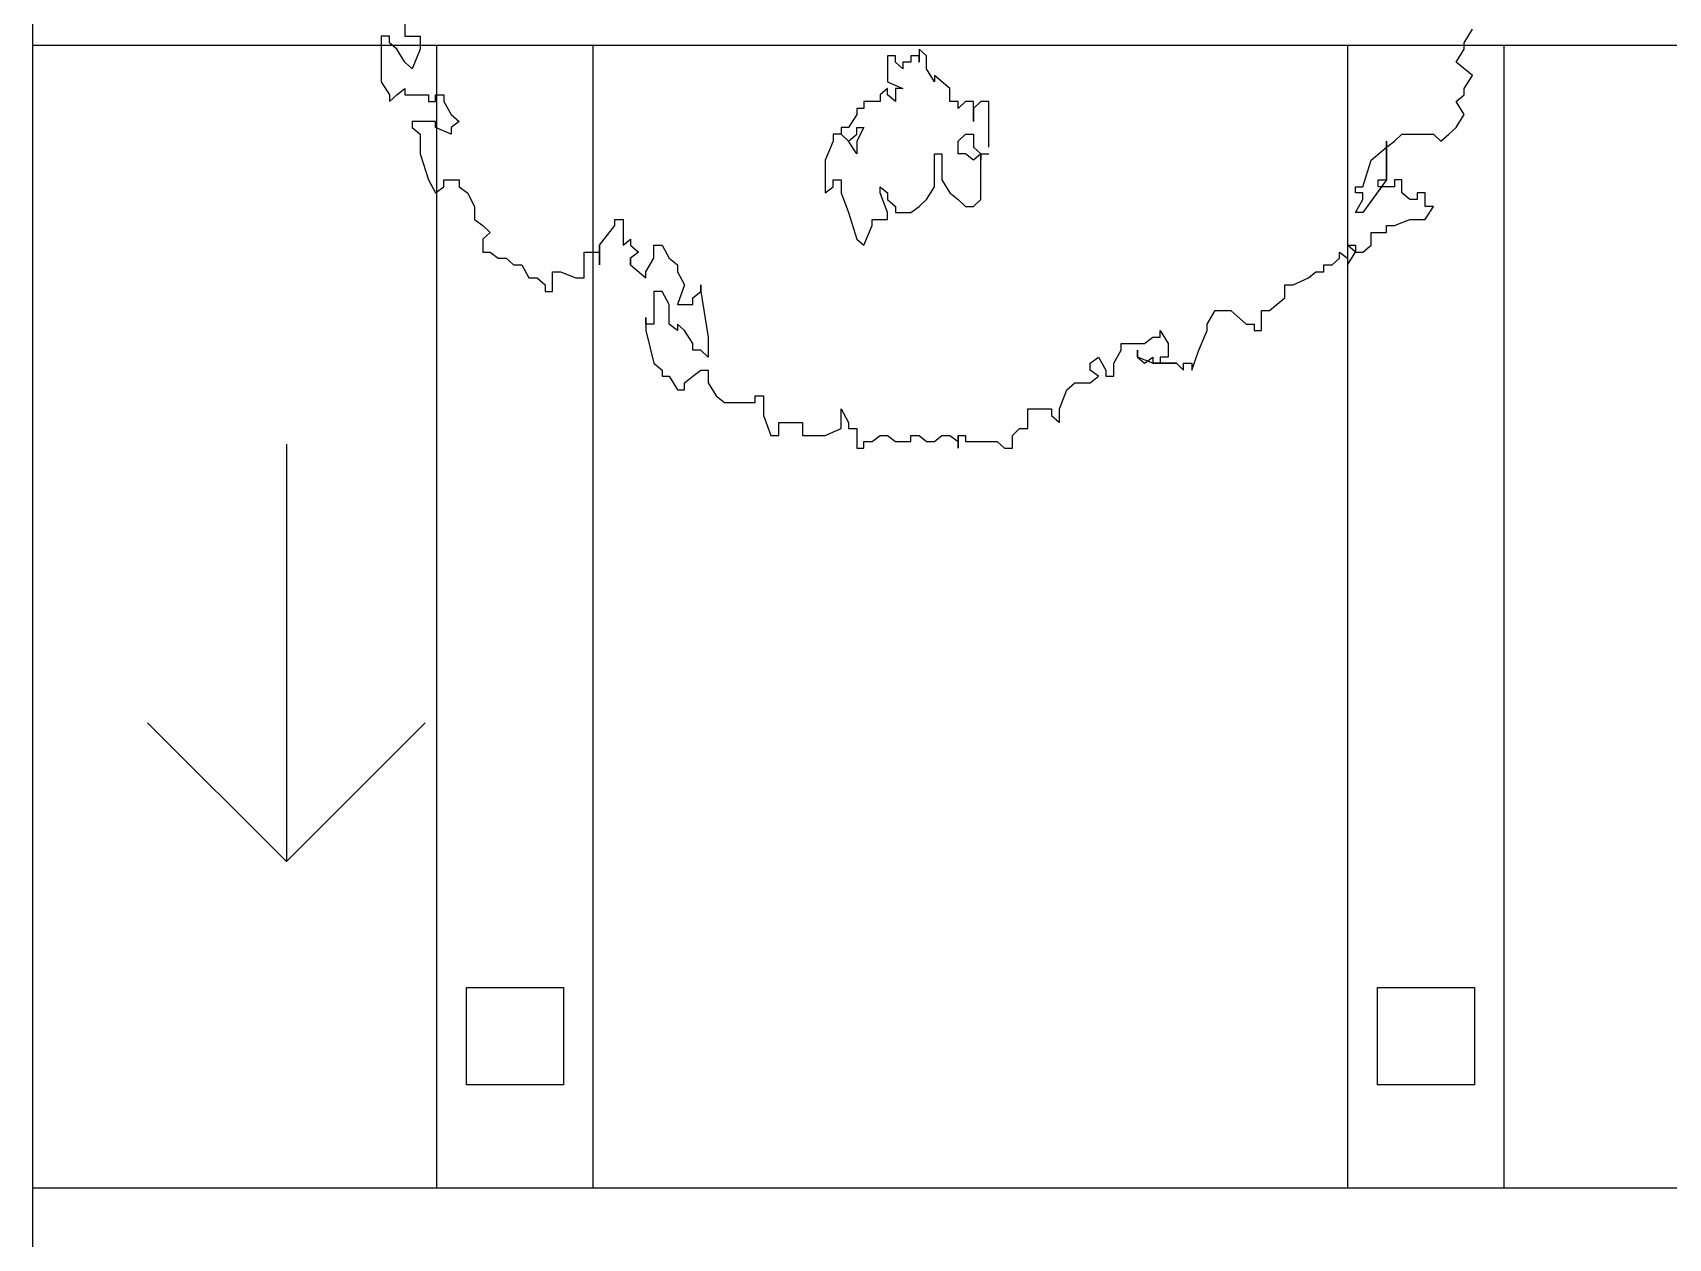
# Model space of a CAD drawing. Extents: x -30 to 1202, y 231 to 898.
# Drawn here: x 78.61 to 86.94, y 371.14 to 377.28 of the extents above; entities that cross this region are included whole.
import ezdxf

# ---------------------------------------------------------------- set-up
doc = ezdxf.new("R2010")
doc.units = 0
doc.header["$LTSCALE"] = 0.04
doc.layers.get('0').update_dxf_attribs({"linetype": 'CONTINUOUS'})
for name, color, linetype in [('0.1', 1, 'CONTINUOUS'), ('0.2', 2, 'CONTINUOUS'), ('CONTORXXNP----00', 255, 'CONTINUOUS'), ('PISO', 1, 'CONTINUOUS'), ('PISOS', 1, 'CONTINUOUS')]:
    doc.layers.add(name, color=color, linetype=linetype)
doc.styles.get("Standard").update_dxf_attribs({"font": 'romans.shx'})

# ---------------------------------------------------------------- blocks, each defined once
blk = doc.blocks.new('ARB3')
at = {"color": 0}
for p, q in [((0.175, 0.4452), (0.1634, 0.4521)), ((0.1802, 0.4452), (0.175, 0.4452)), ((0.1912, 0.4383), (0.1802, 0.4452)), ((0.2028, 0.4521), (0.1912, 0.4383)), ((0.2138, 0.4452), (0.2028, 0.4521)), ((0.219, 0.4452), (0.2138, 0.4452)), ((0.2248, 0.4383), (0.219, 0.4452)), ((0.2358, 0.4452), (0.2248, 0.4383)), ((0.2467, 0.4383), (0.2358, 0.4452)), ((0.2525, 0.4321), (0.2467, 0.4383)), ((0.2584, 0.4252), (0.2525, 0.4321)), ((0.2525, 0.419), (0.2584, 0.4252)), ((0.2525, 0.3921), (0.2525, 0.419)), ((0.3249, 0.4121), (0.3139, 0.419)), ((0.3139, 0.419), (0.3139, 0.4121)), ((0.3139, 0.4121), (0.3023, 0.4121)), ((0.3023, 0.4121), (0.3023, 0.4052)), ((0.3023, 0.4052), (0.3081, 0.4052)), ((0.3081, 0.4052), (0.3081, 0.399)), ((0.3249, 0.399), (0.3249, 0.4121)), ((0.2584, 0.386), (0.2525, 0.3921)), ((0.3023, 0.3921), (0.2913, 0.3921)), ((0.2913, 0.3921), (0.2913, 0.386)), ((0.3081, 0.399), (0.3023, 0.3921)), ((0.3301, 0.386), (0.3249, 0.399)), ((0.2635, 0.3791), (0.2584, 0.386)), ((0.2913, 0.3791), (0.2584, 0.3791)), ((0.2584, 0.3791), (0.2913, 0.3791)), ((0.2745, 0.366), (0.2635, 0.3791)), ((0.2913, 0.386), (0.2971, 0.386)), ((0.2913, 0.3721), (0.2913, 0.3791)), ((0.2913, 0.3791), (0.3191, 0.3591)), ((0.2971, 0.386), (0.2971, 0.3721)), ((0.3301, 0.3791), (0.3301, 0.386)), ((0.3359, 0.3791), (0.3301, 0.3791)), ((0.3359, 0.366), (0.3359, 0.3791)), ((0.2971, 0.3591), (0.2745, 0.366)), ((0.2971, 0.3721), (0.2913, 0.3721)), ((0.3468, 0.366), (0.3359, 0.366)), ((0.3527, 0.3591), (0.3468, 0.366)), ((0.2971, 0.3529), (0.2971, 0.3591)), ((0.3023, 0.3529), (0.2971, 0.3529)), ((0.3081, 0.3591), (0.3023, 0.3591)), ((0.3023, 0.3591), (0.3023, 0.3529)), ((0.3191, 0.3529), (0.3081, 0.3591)), ((0.3191, 0.3591), (0.3191, 0.3529)), ((0.3527, 0.3529), (0.3468, 0.346)), ((0.3468, 0.346), (0.3468, 0.3529)), ((0.3468, 0.3529), (0.3527, 0.3529)), ((0.3527, 0.3529), (0.3527, 0.3591)), ((0.3636, 0.346), (0.3527, 0.3529)), ((0.3527, 0.3391), (0.3578, 0.346)), ((0.3578, 0.3391), (0.3527, 0.3391)), ((0.3578, 0.346), (0.3636, 0.346)), ((0.3636, 0.3329), (0.3578, 0.3391)), ((0.3636, 0.326), (0.3636, 0.3329)), ((0.3695, 0.326), (0.3636, 0.326)), ((0.3695, 0.3191), (0.3695, 0.326)), ((0.3746, 0.3129), (0.3695, 0.3191)), ((0.3804, 0.2998), (0.3746, 0.3129)), ((0.3804, 0.2929), (0.3804, 0.2998)), ((0.3914, 0.2929), (0.3804, 0.2929)), ((0.4024, 0.2799), (0.3914, 0.2929)), ((0.4024, 0.2729), (0.4024, 0.2799)), ((0.4192, 0.2729), (0.4024, 0.2729)), ((0.414, 0.2599), (0.414, 0.2668)), ((0.414, 0.2668), (0.4192, 0.2668)), ((0.4192, 0.2668), (0.4192, 0.2729)), ((0.4024, 0.2468), (0.414, 0.2599)), ((0.4024, 0.2337), (0.4024, 0.2468)), ((0.414, 0.2268), (0.4024, 0.2337)), ((0.4192, 0.2268), (0.414, 0.2268)), ((0.436, 0.2199), (0.4192, 0.2268)), ((0.4528, 0.2137), (0.436, 0.2199)), ((0.447, 0.2068), (0.447, 0.2137)), ((0.447, 0.2137), (0.4528, 0.2137)), ((0.447, 0.2007), (0.4528, 0.2068)), ((0.4528, 0.2068), (0.447, 0.2068)), ((0.447, 0.1807), (0.447, 0.2007)), ((0.4192, 0.1868), (0.4302, 0.1937)), ((0.425, 0.1868), (0.4192, 0.1868)), ((0.425, 0.1807), (0.425, 0.1868)), ((0.4302, 0.1737), (0.425, 0.1807)), ((0.4302, 0.1937), (0.4418, 0.1937)), ((0.4418, 0.1937), (0.4418, 0.1868)), ((0.4418, 0.1868), (0.447, 0.1868)), ((0.447, 0.1807), (0.4418, 0.1676)), ((0.447, 0.1737), (0.4418, 0.1807)), ((0.4418, 0.1807), (0.447, 0.1807)), ((0.447, 0.1868), (0.447, 0.1807)), ((0.4302, 0.1537), (0.4302, 0.1737)), ((0.4418, 0.1676), (0.436, 0.1676)), ((0.436, 0.1676), (0.4418, 0.1676)), ((0.4418, 0.1676), (0.447, 0.1737)), ((0.436, 0.1537), (0.4302, 0.1537)), ((0.447, 0.1476), (0.436, 0.1537)), ((0.4418, 0.1345), (0.4528, 0.1407)), ((0.4579, 0.1476), (0.447, 0.1476)), ((0.4528, 0.1407), (0.4579, 0.1407)), ((0.4579, 0.1407), (0.4579, 0.1476)), ((0.447, 0.1276), (0.4418, 0.1345)), ((0.4528, 0.1276), (0.447, 0.1276)), ((0.4579, 0.1345), (0.4528, 0.1276)), ((0.4638, 0.1276), (0.4579, 0.1345)), ((0.4638, 0.1145), (0.4638, 0.1276)), ((0.4696, 0.1076), (0.4638, 0.1145)), ((0.4857, 0.1015), (0.4696, 0.1076)), ((0.4973, 0.1015), (0.4857, 0.1015)), ((0.4915, 0.0945), (0.4973, 0.1015)), ((0.4857, 0.0745), (0.4857, 0.0945)), ((0.4857, 0.0945), (0.4915, 0.0945)), ((0.5025, 0.0745), (0.4857, 0.0745)), ((0.5025, 0.0676), (0.5025, 0.0745)), ((0.5083, 0.0615), (0.5025, 0.0676)), ((0.5193, 0.0615), (0.5083, 0.0615)), ((0.5193, 0.0546), (0.5193, 0.0615)), ((0.5135, 0.0484), (0.5193, 0.0546)), ((0.5135, 0.0215), (0.5135, 0.0484)), ((0.2635, 0.0415), (0.2248, 0.0415)), ((0.2248, 0.0415), (0.2248, 0.0346)), ((0.2248, 0.0346), (0.2306, 0.0284)), ((0.2416, 0.0284), (0.2248, 0.0284)), ((0.2248, 0.0284), (0.2248, 0.0215)), ((0.2306, 0.0284), (0.2416, 0.0284)), ((0.2525, 0.0215), (0.2525, 0.0284)), ((0.2525, 0.0284), (0.2635, 0.0284)), ((0.2635, 0.0284), (0.2693, 0.0346)), ((0.2693, 0.0346), (0.2693, 0.0415)), ((0.3081, 0.0346), (0.2693, 0.0346)), ((0.2693, 0.0346), (0.2745, 0.0284)), ((0.2693, 0.0346), (0.2745, 0.0346)), ((0.2745, 0.0346), (0.2693, 0.0346)), ((0.2745, 0.0284), (0.2693, 0.0215)), ((0.3139, 0.0284), (0.3081, 0.0346)), ((0.3139, 0.0215), (0.3139, 0.0284)), ((0.2248, 0.0215), (0.2306, 0.0153)), ((0.2306, 0.0153), (0.2248, 0.0153)), ((0.2248, 0.0153), (0.2248, 0.0084)), ((0.2584, 0.0153), (0.2525, 0.0215)), ((0.2693, 0.0153), (0.2584, 0.0153)), ((0.2693, 0.0215), (0.2693, 0.0153)), ((0.3023, 0.0084), (0.3081, 0.0153)), ((0.3081, 0.0153), (0.3139, 0.0215)), ((0.5083, 0.0153), (0.5083, 0.0215)), ((0.5083, 0.0215), (0.5135, 0.0215)), ((0.5083, 0.0084), (0.5135, 0.0153)), ((0.5193, 0.0153), (0.5083, 0.0153)), ((0.5135, 0.0153), (0.5193, 0.0153)), ((0.2138, 0.0084), (0.2028, -0.0047)), ((0.2248, 0.0084), (0.2138, 0.0084)), ((0.2693, -0.0047), (0.2693, 0.0015)), ((0.2693, 0.0015), (0.2913, 0.0015)), ((0.2913, 0.0015), (0.3023, 0.0084)), ((0.5083, 0.0015), (0.5083, 0.0084)), ((0.5135, -0.0047), (0.5083, 0.0015)), ((0.186, -0.0116), (0.1802, -0.0177)), ((0.197, -0.0116), (0.186, -0.0116)), ((0.208, -0.0047), (0.197, -0.0116)), ((0.2028, -0.0047), (0.208, -0.0047)), ((0.2971, -0.0047), (0.2693, -0.0047)), ((0.3081, -0.0116), (0.2971, -0.0047)), ((0.3139, -0.0177), (0.3081, -0.0116)), ((0.5083, -0.0177), (0.5135, -0.0116)), ((0.5135, -0.0116), (0.5135, -0.0047)), ((0.1802, -0.0177), (0.1912, -0.0177)), ((0.1912, -0.0177), (0.186, -0.0177)), ((0.186, -0.0177), (0.186, -0.0247)), ((0.186, -0.0247), (0.1912, -0.0247)), ((0.1912, -0.0247), (0.1912, -0.0316)), ((0.3191, -0.0247), (0.3139, -0.0177)), ((0.3191, -0.0377), (0.3191, -0.0247)), ((0.5083, -0.0247), (0.5083, -0.0177)), ((0.5135, -0.0247), (0.5083, -0.0247)), ((0.5135, -0.0377), (0.5135, -0.0247)), ((0.1912, -0.0377), (0.186, -0.0377)), ((0.186, -0.0377), (0.186, -0.0446)), ((0.1912, -0.0316), (0.197, -0.0316)), ((0.197, -0.0316), (0.1912, -0.0377)), ((0.208, -0.0446), (0.2138, -0.0316)), ((0.2138, -0.0316), (0.2138, -0.0377)), ((0.2138, -0.0377), (0.2248, -0.0377)), ((0.2248, -0.0377), (0.219, -0.0446)), ((0.3081, -0.0446), (0.3139, -0.0377)), ((0.3139, -0.0377), (0.3191, -0.0377)), ((0.5083, -0.0446), (0.5135, -0.0377)), ((0.186, -0.0446), (0.208, -0.0446)), ((0.219, -0.0446), (0.2138, -0.0446)), ((0.2138, -0.0446), (0.219, -0.0508)), ((0.219, -0.0508), (0.2248, -0.0508)), ((0.2248, -0.0508), (0.2248, -0.0646)), ((0.2971, -0.0508), (0.3023, -0.0446)), ((0.3023, -0.0508), (0.2971, -0.0508)), ((0.3191, -0.0446), (0.3023, -0.0508)), ((0.3023, -0.0446), (0.3081, -0.0446)), ((0.3249, -0.0446), (0.3191, -0.0446)), ((0.3249, -0.0577), (0.3249, -0.0446)), ((0.5083, -0.0508), (0.5083, -0.0446)), ((0.5135, -0.0577), (0.5083, -0.0508)), ((0.2248, -0.0646), (0.2306, -0.0646)), ((0.2306, -0.0646), (0.2306, -0.0708)), ((0.2467, -0.0708), (0.2467, -0.0646)), ((0.2467, -0.0646), (0.2584, -0.0708)), ((0.3301, -0.0577), (0.3249, -0.0577)), ((0.3468, -0.0646), (0.3301, -0.0577)), ((0.3417, -0.0708), (0.3468, -0.0646)), ((0.5135, -0.0646), (0.5135, -0.0577)), ((0.5193, -0.0646), (0.5135, -0.0646)), ((0.5193, -0.0708), (0.5193, -0.0646)), ((0.2306, -0.0708), (0.2358, -0.0708)), ((0.2358, -0.0708), (0.2467, -0.0777)), ((0.2525, -0.0708), (0.2467, -0.0708)), ((0.2467, -0.0777), (0.2467, -0.0839)), ((0.2584, -0.0777), (0.2525, -0.0708)), ((0.2525, -0.0839), (0.2584, -0.0777)), ((0.2584, -0.0777), (0.2525, -0.0839)), ((0.2584, -0.0708), (0.2693, -0.0708)), ((0.2693, -0.0708), (0.2584, -0.0777)), ((0.3023, -0.0839), (0.3191, -0.0777)), ((0.3191, -0.0777), (0.3417, -0.0708)), ((0.4857, -0.0839), (0.4973, -0.0777)), ((0.4973, -0.0777), (0.5025, -0.0777)), ((0.5025, -0.0777), (0.5025, -0.0708)), ((0.5025, -0.0708), (0.5193, -0.0708)), ((0.2467, -0.0839), (0.2525, -0.0839)), ((0.2525, -0.0839), (0.2525, -0.0908)), ((0.2525, -0.0908), (0.2584, -0.0908)), ((0.2584, -0.0908), (0.2745, -0.0977)), ((0.2913, -0.0908), (0.2913, -0.0839)), ((0.2913, -0.0839), (0.3023, -0.0839)), ((0.2971, -0.0908), (0.2913, -0.0908)), ((0.3023, -0.0977), (0.2971, -0.0908)), ((0.5025, -0.0839), (0.4857, -0.0839)), ((0.5083, -0.0977), (0.5025, -0.0839)), ((0.2745, -0.0977), (0.3023, -0.0977)), ((0.5083, -0.1169), (0.5083, -0.0977)), ((0.4973, -0.1369), (0.4973, -0.1169)), ((0.4973, -0.1169), (0.5083, -0.1169)), ((0.5083, -0.1369), (0.4973, -0.1369)), ((0.5083, -0.1438), (0.5083, -0.1369)), ((0.4747, -0.1569), (0.4747, -0.15)), ((0.4747, -0.15), (0.4915, -0.15)), ((0.4915, -0.15), (0.5083, -0.1438)), ((0.4805, -0.1569), (0.4747, -0.1569)), ((0.4805, -0.1831), (0.4805, -0.1569)), ((0.4638, -0.1969), (0.4747, -0.19)), ((0.4747, -0.19), (0.4805, -0.1831)), ((0.3862, -0.2031), (0.3804, -0.2031)), ((0.3804, -0.2031), (0.3862, -0.2031)), ((0.3862, -0.2031), (0.425, -0.1969)), ((0.3914, -0.21), (0.3862, -0.2031)), ((0.425, -0.1969), (0.4418, -0.1969)), ((0.4418, -0.1969), (0.436, -0.2031)), ((0.436, -0.2031), (0.436, -0.21)), ((0.4528, -0.2031), (0.4528, -0.1969)), ((0.4528, -0.1969), (0.4638, -0.1969)), ((0.4579, -0.21), (0.4528, -0.2031)), ((0.3695, -0.223), (0.3804, -0.2169)), ((0.3804, -0.2169), (0.3972, -0.223)), ((0.3972, -0.21), (0.3914, -0.21)), ((0.3972, -0.223), (0.3972, -0.21)), ((0.4192, -0.2169), (0.414, -0.223)), ((0.4302, -0.21), (0.4192, -0.2169)), ((0.436, -0.21), (0.4302, -0.21)), ((0.4638, -0.2169), (0.4579, -0.21)), ((0.4696, -0.2169), (0.4638, -0.2169)), ((0.4696, -0.223), (0.4696, -0.2169)), ((0.3468, -0.2361), (0.3578, -0.23)), ((0.3468, -0.243), (0.3468, -0.2361)), ((0.3578, -0.23), (0.3636, -0.223)), ((0.3636, -0.223), (0.3695, -0.223)), ((0.3972, -0.23), (0.3862, -0.2361)), ((0.3862, -0.2361), (0.3862, -0.243)), ((0.414, -0.23), (0.3972, -0.23)), ((0.414, -0.223), (0.4192, -0.223)), ((0.4192, -0.223), (0.414, -0.23)), ((0.447, -0.243), (0.4528, -0.2361)), ((0.4528, -0.2361), (0.4579, -0.2361)), ((0.4579, -0.23), (0.4696, -0.223)), ((0.4579, -0.2361), (0.4579, -0.23)), ((0.3578, -0.243), (0.3468, -0.243)), ((0.3695, -0.25), (0.3578, -0.243)), ((0.3636, -0.263), (0.3746, -0.25)), ((0.3746, -0.25), (0.3695, -0.25)), ((0.3862, -0.243), (0.414, -0.243)), ((0.414, -0.25), (0.4082, -0.25)), ((0.4082, -0.25), (0.4192, -0.25)), ((0.414, -0.243), (0.414, -0.25)), ((0.4192, -0.25), (0.447, -0.243)), ((0.3468, -0.2692), (0.3417, -0.263)), ((0.3417, -0.263), (0.3468, -0.263)), ((0.3468, -0.263), (0.3527, -0.2561)), ((0.3527, -0.2561), (0.3578, -0.263)), ((0.3578, -0.263), (0.3636, -0.263)), ((0.3636, -0.263), (0.3578, -0.263)), ((0.3578, -0.263), (0.3636, -0.263)), ((0.3249, -0.2761), (0.3249, -0.2692)), ((0.3249, -0.2692), (0.3468, -0.2692)), ((0.3301, -0.2761), (0.3249, -0.2761)), ((0.3468, -0.2892), (0.3301, -0.2761)), ((0.3636, -0.2892), (0.3468, -0.2892)), ((0.3527, -0.3022), (0.3527, -0.2892)), ((0.3527, -0.2892), (0.3636, -0.2892)), ((0.3746, -0.3022), (0.3527, -0.3022)), ((0.3746, -0.3092), (0.3746, -0.3022)), ((0.3695, -0.3222), (0.3746, -0.3092)), ((0.3695, -0.3292), (0.3695, -0.3222)), ((0.3862, -0.3292), (0.3695, -0.3292)), ((0.3862, -0.3353), (0.3862, -0.3292)), ((0.3746, -0.3422), (0.3804, -0.3353)), ((0.3746, -0.3492), (0.3746, -0.3422)), ((0.3804, -0.3353), (0.3862, -0.3353)), ((0.3636, -0.3553), (0.3746, -0.3492)), ((0.3636, -0.3622), (0.3636, -0.3553)), ((0.3578, -0.3684), (0.3636, -0.3622)), ((0.3578, -0.3753), (0.3578, -0.3684)), ((0.3249, -0.3953), (0.3301, -0.3884)), ((0.3301, -0.3884), (0.3359, -0.3822)), ((0.3359, -0.3822), (0.3417, -0.3884)), ((0.3417, -0.3884), (0.3527, -0.3884)), ((0.3527, -0.3822), (0.3578, -0.3753)), ((0.3527, -0.3884), (0.3527, -0.3822)), ((0.2971, -0.4084), (0.3023, -0.4014)), ((0.3023, -0.4014), (0.3139, -0.3953)), ((0.3139, -0.3953), (0.3249, -0.3953)), ((0.2248, -0.4214), (0.2358, -0.4153)), ((0.2358, -0.4153), (0.2416, -0.4084)), ((0.2416, -0.4084), (0.2467, -0.4153)), ((0.2467, -0.4153), (0.2525, -0.4153)), ((0.2525, -0.4153), (0.2467, -0.4284)), ((0.2913, -0.4214), (0.2913, -0.4084)), ((0.2913, -0.4084), (0.2971, -0.4084)), ((0.219, -0.4284), (0.219, -0.4214)), ((0.219, -0.4214), (0.2248, -0.4214)), ((0.2248, -0.4284), (0.219, -0.4284)), ((0.2248, -0.4345), (0.2248, -0.4284)), ((0.2467, -0.4284), (0.2416, -0.4284)), ((0.2416, -0.4284), (0.2416, -0.4484)), ((0.2971, -0.4214), (0.2913, -0.4214)), ((0.2913, -0.4345), (0.3023, -0.4284)), ((0.3023, -0.4284), (0.2971, -0.4214)), ((0.1692, -0.4545), (0.1692, -0.4414)), ((0.1692, -0.4414), (0.1802, -0.4414)), ((0.1802, -0.4414), (0.197, -0.4484)), ((0.219, -0.4545), (0.219, -0.4345)), ((0.219, -0.4345), (0.2248, -0.4345)), ((0.2467, -0.4484), (0.2525, -0.4414)), ((0.2525, -0.4414), (0.2693, -0.4414)), ((0.2693, -0.4414), (0.2913, -0.4345)), ((0.1415, -0.4545), (0.1692, -0.4545)), ((0.1912, -0.4545), (0.1802, -0.4614)), ((0.197, -0.4484), (0.1912, -0.4545)), ((0.219, -0.4614), (0.2138, -0.4545)), ((0.2138, -0.4545), (0.219, -0.4545)), ((0.2416, -0.4484), (0.2467, -0.4484)), ((0.175, -0.4676), (0.1692, -0.4676)), ((0.1692, -0.4676), (0.1692, -0.4745)), ((0.1802, -0.4614), (0.175, -0.4676)), ((0.208, -0.4745), (0.219, -0.4676)), ((0.2248, -0.4676), (0.219, -0.4614)), ((0.219, -0.4676), (0.2248, -0.4676)), ((0.1692, -0.4745), (0.208, -0.4745))]:
    blk.add_line(p, q, dxfattribs=at)
at = {"layer": 'CONTORXXNP----00'}
for p, q in [((0.175, 0.4452), (0.1634, 0.4521)), ((0.1802, 0.4452), (0.175, 0.4452)), ((0.1912, 0.4383), (0.1802, 0.4452)), ((0.2028, 0.4521), (0.1912, 0.4383)), ((0.2138, 0.4452), (0.2028, 0.4521)), ((0.219, 0.4452), (0.2138, 0.4452)), ((0.2248, 0.4383), (0.219, 0.4452)), ((0.2358, 0.4452), (0.2248, 0.4383)), ((0.2467, 0.4383), (0.2358, 0.4452)), ((0.2525, 0.4321), (0.2467, 0.4383)), ((0.2584, 0.4252), (0.2525, 0.4321)), ((0.2525, 0.419), (0.2584, 0.4252)), ((0.2525, 0.3921), (0.2525, 0.419)), ((0.3139, 0.419), (0.3139, 0.4121)), ((0.3249, 0.4121), (0.3139, 0.419)), ((0.3023, 0.4121), (0.3023, 0.4052)), ((0.3139, 0.4121), (0.3023, 0.4121)), ((0.3023, 0.4052), (0.3081, 0.4052)), ((0.3081, 0.4052), (0.3081, 0.399)), ((0.3249, 0.399), (0.3249, 0.4121)), ((0.2584, 0.386), (0.2525, 0.3921)), ((0.2913, 0.3921), (0.2913, 0.386)), ((0.3023, 0.3921), (0.2913, 0.3921)), ((0.3081, 0.399), (0.3023, 0.3921)), ((0.3301, 0.386), (0.3249, 0.399)), ((0.2635, 0.3791), (0.2584, 0.386)), ((0.2745, 0.366), (0.2635, 0.3791)), ((0.2913, 0.386), (0.2971, 0.386)), ((0.2971, 0.386), (0.2971, 0.3749)), ((0.3301, 0.3791), (0.3301, 0.386)), ((0.3359, 0.3791), (0.3301, 0.3791)), ((0.3359, 0.366), (0.3359, 0.3791)), ((0.2971, 0.3591), (0.2745, 0.366)), ((0.2971, 0.3749), (0.3191, 0.3591)), ((0.3468, 0.366), (0.3359, 0.366)), ((0.3527, 0.3591), (0.3468, 0.366)), ((0.2971, 0.3529), (0.2971, 0.3591)), ((0.3023, 0.3529), (0.2971, 0.3529)), ((0.3023, 0.3591), (0.3023, 0.3529)), ((0.3081, 0.3591), (0.3023, 0.3591)), ((0.3191, 0.3529), (0.3081, 0.3591)), ((0.3191, 0.3591), (0.3191, 0.3529)), ((0.3527, 0.3529), (0.3527, 0.3591)), ((0.3636, 0.346), (0.3527, 0.3529)), ((0.3527, 0.3391), (0.3578, 0.346)), ((0.3578, 0.3391), (0.3527, 0.3391)), ((0.3578, 0.346), (0.3636, 0.346)), ((0.3636, 0.3329), (0.3578, 0.3391)), ((0.3636, 0.326), (0.3636, 0.3329)), ((0.3695, 0.326), (0.3636, 0.326)), ((0.3695, 0.3191), (0.3695, 0.326)), ((0.3746, 0.3129), (0.3695, 0.3191)), ((0.3804, 0.2998), (0.3746, 0.3129)), ((0.3804, 0.2929), (0.3804, 0.2998)), ((0.3914, 0.2929), (0.3804, 0.2929)), ((0.4024, 0.2799), (0.3914, 0.2929)), ((0.4024, 0.2729), (0.4024, 0.2799)), ((0.4192, 0.2729), (0.4024, 0.2729)), ((0.414, 0.2668), (0.4192, 0.2668)), ((0.414, 0.2599), (0.414, 0.2668)), ((0.4192, 0.2668), (0.4192, 0.2729)), ((0.4024, 0.2468), (0.414, 0.2599)), ((0.4024, 0.2337), (0.4024, 0.2468)), ((0.414, 0.2268), (0.4024, 0.2337)), ((0.4192, 0.2268), (0.414, 0.2268)), ((0.436, 0.2199), (0.4192, 0.2268)), ((0.4528, 0.2137), (0.436, 0.2199)), ((0.447, 0.2137), (0.4528, 0.2137)), ((0.447, 0.2068), (0.447, 0.2137)), ((0.4528, 0.2068), (0.447, 0.2068)), ((0.447, 0.2007), (0.4528, 0.2068)), ((0.447, 0.2007), (0.447, 0.1868)), ((0.4192, 0.1868), (0.4302, 0.1937)), ((0.425, 0.1868), (0.4192, 0.1868)), ((0.425, 0.1807), (0.425, 0.1868)), ((0.4302, 0.1737), (0.425, 0.1807)), ((0.4302, 0.1937), (0.4418, 0.1937)), ((0.4418, 0.1937), (0.4418, 0.1868)), ((0.4418, 0.1868), (0.447, 0.1868)), ((0.4302, 0.1537), (0.4302, 0.1737)), ((0.436, 0.1537), (0.4302, 0.1537)), ((0.447, 0.1476), (0.436, 0.1537)), ((0.4418, 0.1345), (0.4528, 0.1407)), ((0.4579, 0.1476), (0.447, 0.1476)), ((0.4528, 0.1407), (0.4579, 0.1407)), ((0.4579, 0.1407), (0.4579, 0.1476)), ((0.447, 0.1276), (0.4418, 0.1345)), ((0.4528, 0.1276), (0.447, 0.1276)), ((0.4579, 0.1345), (0.4528, 0.1276)), ((0.4638, 0.1276), (0.4579, 0.1345)), ((0.4638, 0.1145), (0.4638, 0.1276)), ((0.4696, 0.1076), (0.4638, 0.1145)), ((0.4857, 0.1015), (0.4696, 0.1076)), ((0.4973, 0.1015), (0.4857, 0.1015)), ((0.4915, 0.0945), (0.4973, 0.1015)), ((0.4857, 0.0945), (0.4915, 0.0945)), ((0.4857, 0.0745), (0.4857, 0.0945)), ((0.5025, 0.0745), (0.4857, 0.0745)), ((0.5025, 0.0676), (0.5025, 0.0745)), ((0.5083, 0.0615), (0.5025, 0.0676)), ((0.5193, 0.0615), (0.5083, 0.0615)), ((0.5193, 0.0546), (0.5193, 0.0615)), ((0.5135, 0.0484), (0.5193, 0.0546)), ((0.5135, 0.0215), (0.5135, 0.0484)), ((0.5083, 0.0215), (0.5135, 0.0215)), ((0.5083, 0.0153), (0.5083, 0.0215)), ((0.5083, 0.0153), (0.5135, 0.0153)), ((0.5083, 0.0084), (0.5135, 0.0153)), ((0.5083, 0.0015), (0.5083, 0.0084)), ((0.5135, -0.0047), (0.5083, 0.0015)), ((0.5083, -0.0177), (0.5135, -0.0116)), ((0.5135, -0.0116), (0.5135, -0.0047)), ((0.5083, -0.0247), (0.5083, -0.0177)), ((0.5135, -0.0247), (0.5083, -0.0247)), ((0.5135, -0.0377), (0.5135, -0.0247)), ((0.5083, -0.0446), (0.5135, -0.0377)), ((0.5083, -0.0508), (0.5083, -0.0446)), ((0.5135, -0.0577), (0.5083, -0.0508)), ((0.5135, -0.0646), (0.5135, -0.0577)), ((0.5193, -0.0646), (0.5135, -0.0646)), ((0.5193, -0.0708), (0.5193, -0.0646)), ((0.4857, -0.0839), (0.4973, -0.0777)), ((0.4973, -0.0777), (0.5025, -0.0777)), ((0.5025, -0.0708), (0.5193, -0.0708)), ((0.5025, -0.0777), (0.5025, -0.0708)), ((0.5025, -0.0839), (0.4857, -0.0839)), ((0.5083, -0.0977), (0.5025, -0.0839)), ((0.5083, -0.1169), (0.5083, -0.0977)), ((0.4973, -0.1169), (0.5083, -0.1169)), ((0.4973, -0.1369), (0.4973, -0.1169)), ((0.5083, -0.1369), (0.4973, -0.1369)), ((0.5083, -0.1438), (0.5083, -0.1369)), ((0.4747, -0.15), (0.4915, -0.15)), ((0.4747, -0.1569), (0.4747, -0.15)), ((0.4915, -0.15), (0.5083, -0.1438)), ((0.4805, -0.1569), (0.4747, -0.1569)), ((0.4805, -0.1831), (0.4805, -0.1569)), ((0.4638, -0.1969), (0.4747, -0.19)), ((0.4747, -0.19), (0.4805, -0.1831)), ((0.3862, -0.2031), (0.425, -0.1969)), ((0.3914, -0.21), (0.3862, -0.2031)), ((0.425, -0.1969), (0.4418, -0.1969)), ((0.4418, -0.1969), (0.436, -0.2031)), ((0.436, -0.2031), (0.436, -0.21)), ((0.4528, -0.1969), (0.4638, -0.1969)), ((0.4528, -0.2031), (0.4528, -0.1969)), ((0.4579, -0.21), (0.4528, -0.2031)), ((0.3695, -0.223), (0.3804, -0.2169)), ((0.3804, -0.2169), (0.3972, -0.223)), ((0.3972, -0.21), (0.3914, -0.21)), ((0.3972, -0.223), (0.3972, -0.21)), ((0.4192, -0.2169), (0.414, -0.223)), ((0.4302, -0.21), (0.4192, -0.2169)), ((0.436, -0.21), (0.4302, -0.21)), ((0.4638, -0.2169), (0.4579, -0.21)), ((0.4696, -0.2169), (0.4638, -0.2169)), ((0.4696, -0.223), (0.4696, -0.2169)), ((0.3468, -0.2361), (0.3578, -0.23)), ((0.3468, -0.243), (0.3468, -0.2361)), ((0.3578, -0.23), (0.3636, -0.223)), ((0.3636, -0.223), (0.3695, -0.223)), ((0.3972, -0.23), (0.3862, -0.2361)), ((0.3862, -0.2361), (0.3862, -0.243)), ((0.414, -0.23), (0.3972, -0.23)), ((0.4192, -0.223), (0.414, -0.23)), ((0.414, -0.223), (0.4192, -0.223)), ((0.447, -0.243), (0.4528, -0.2361)), ((0.4528, -0.2361), (0.4579, -0.2361)), ((0.4579, -0.23), (0.4696, -0.223)), ((0.4579, -0.2361), (0.4579, -0.23)), ((0.3578, -0.243), (0.3468, -0.243)), ((0.3695, -0.25), (0.3578, -0.243)), ((0.3636, -0.263), (0.3746, -0.25)), ((0.3746, -0.25), (0.3695, -0.25)), ((0.3862, -0.243), (0.414, -0.243)), ((0.414, -0.243), (0.414, -0.25)), ((0.414, -0.25), (0.4192, -0.25)), ((0.4192, -0.25), (0.447, -0.243)), ((0.3417, -0.263), (0.3468, -0.263)), ((0.3468, -0.2692), (0.3417, -0.263)), ((0.3468, -0.263), (0.3527, -0.2561)), ((0.3527, -0.2561), (0.3578, -0.263)), ((0.3578, -0.263), (0.3636, -0.263)), ((0.3636, -0.263), (0.3578, -0.263)), ((0.3578, -0.263), (0.3636, -0.263)), ((0.3249, -0.2692), (0.3468, -0.2692)), ((0.3249, -0.2761), (0.3249, -0.2692)), ((0.3301, -0.2761), (0.3249, -0.2761)), ((0.3468, -0.2892), (0.3301, -0.2761)), ((0.3468, -0.2892), (0.3527, -0.2892)), ((0.3527, -0.3022), (0.3527, -0.2892)), ((0.3746, -0.3022), (0.3527, -0.3022)), ((0.3746, -0.3092), (0.3746, -0.3022)), ((0.3695, -0.3222), (0.3746, -0.3092)), ((0.3695, -0.3292), (0.3695, -0.3222)), ((0.3862, -0.3292), (0.3695, -0.3292)), ((0.3862, -0.3353), (0.3862, -0.3292)), ((0.3746, -0.3422), (0.3804, -0.3353)), ((0.3746, -0.3492), (0.3746, -0.3422)), ((0.3804, -0.3353), (0.3862, -0.3353)), ((0.3636, -0.3553), (0.3746, -0.3492)), ((0.3636, -0.3622), (0.3636, -0.3553)), ((0.3578, -0.3684), (0.3636, -0.3622)), ((0.3578, -0.3753), (0.3578, -0.3684)), ((0.3249, -0.3953), (0.3301, -0.3884)), ((0.3301, -0.3884), (0.3359, -0.3822)), ((0.3359, -0.3822), (0.3417, -0.3884)), ((0.3417, -0.3884), (0.3527, -0.3884)), ((0.3527, -0.3822), (0.3578, -0.3753)), ((0.3527, -0.3884), (0.3527, -0.3822)), ((0.2971, -0.4084), (0.3023, -0.4014)), ((0.3023, -0.4014), (0.3139, -0.3953)), ((0.3139, -0.3953), (0.3249, -0.3953)), ((0.2248, -0.4214), (0.2358, -0.4153)), ((0.2358, -0.4153), (0.2416, -0.4084)), ((0.2416, -0.4084), (0.2467, -0.4153)), ((0.2525, -0.4153), (0.2467, -0.4284)), ((0.2467, -0.4153), (0.2525, -0.4153)), ((0.2913, -0.4084), (0.2971, -0.4084)), ((0.2913, -0.4214), (0.2913, -0.4084)), ((0.219, -0.4214), (0.2248, -0.4214)), ((0.219, -0.4284), (0.219, -0.4214)), ((0.2248, -0.4284), (0.219, -0.4284)), ((0.2248, -0.4345), (0.2248, -0.4284)), ((0.2416, -0.4284), (0.2416, -0.4484)), ((0.2467, -0.4284), (0.2416, -0.4284)), ((0.2971, -0.4214), (0.2913, -0.4214)), ((0.2913, -0.4345), (0.3023, -0.4284)), ((0.3023, -0.4284), (0.2971, -0.4214)), ((0.1692, -0.4414), (0.1802, -0.4414)), ((0.1692, -0.4545), (0.1692, -0.4414)), ((0.1802, -0.4414), (0.197, -0.4484)), ((0.219, -0.4345), (0.2248, -0.4345)), ((0.219, -0.4545), (0.219, -0.4345)), ((0.2467, -0.4484), (0.2525, -0.4414)), ((0.2525, -0.4414), (0.2693, -0.4414)), ((0.2693, -0.4414), (0.2913, -0.4345)), ((0.1582, -0.4545), (0.1692, -0.4545)), ((0.1912, -0.4545), (0.1802, -0.4614)), ((0.197, -0.4484), (0.1912, -0.4545)), ((0.2138, -0.4545), (0.219, -0.4545)), ((0.219, -0.4614), (0.2138, -0.4545)), ((0.2416, -0.4484), (0.2467, -0.4484)), ((0.1692, -0.4676), (0.1692, -0.4745)), ((0.175, -0.4676), (0.1692, -0.4676)), ((0.1802, -0.4614), (0.175, -0.4676)), ((0.208, -0.4745), (0.219, -0.4676)), ((0.2248, -0.4676), (0.219, -0.4614)), ((0.219, -0.4676), (0.2248, -0.4676)), ((0.1692, -0.4745), (0.208, -0.4745))]:
    blk.add_line(p, q, dxfattribs=at)
at = {"flags": 11}
blk.add_attdef('CENTROIDE', (-0.1114, -0.0329), '', height=0.0504, dxfattribs=at)

msp = doc.modelspace()

# ---------------------------------------------------------------- linework, layer by layer
at = {"layer": '0.1'}
for p, q in [((80.6694, 371.3914), (80.6694, 377.2157)), ((81.4646, 371.3914), (81.4646, 377.2157)), ((85.311, 371.3914), (85.311, 377.2157)), ((86.1063, 371.3914), (86.1063, 377.2157))]:
    msp.add_line(p, q, dxfattribs=at)
at = {"layer": '0.2'}
for p, q in [((80.8193, 371.9194), (80.8193, 372.4149)), ((80.8193, 372.4149), (81.3147, 372.4149)), ((81.3147, 372.4149), (81.3147, 371.9194)), ((85.4609, 371.9194), (85.4609, 372.4149)), ((85.4609, 372.4149), (85.9564, 372.4149)), ((85.9564, 372.4149), (85.9564, 371.9194)), ((81.3147, 371.9194), (80.8193, 371.9194)), ((85.9564, 371.9194), (85.4609, 371.9194))]:
    msp.add_line(p, q, dxfattribs=at)
at = {"layer": 'PISO'}
for p, q in [((78.6094, 363.232), (78.6094, 385.732)), ((106.1333, 377.2157), (78.6094, 377.2157)), ((106.4844, 371.3914), (78.6094, 371.3914))]:
    msp.add_line(p, q, dxfattribs=at)
at = {"layer": 'PISOS', "color": 5}
for p in [(79.9018, 375.1829), (79.1947, 373.7643), (80.6089, 373.7643)]:
    msp.add_line(p, (79.9018, 373.0572), dxfattribs=at)

# ---------------------------------------------------------------- block references
at = {"layer": 'PISO', "xscale": 6, "yscale": 6, "zscale": 6, "rotation": 270}
msp.add_blockref('ARB3', (83.2327, 378.2783), dxfattribs=at)

doc.saveas('drawing.dxf')
